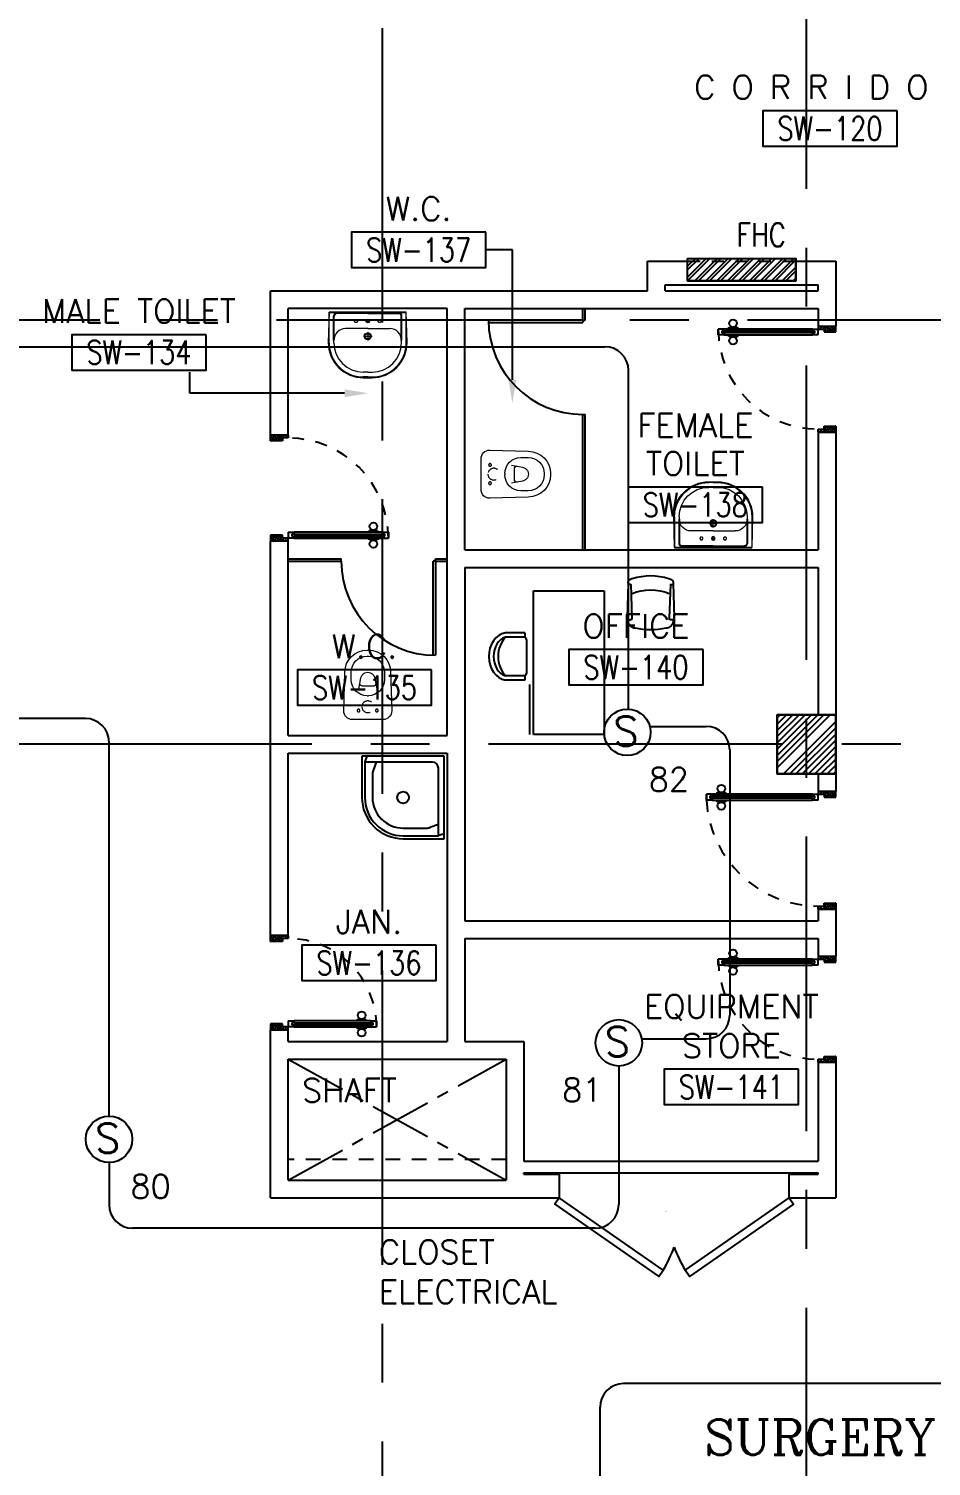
# Model space of a CAD drawing. Extents: x 0 to 93.9, y -1.5 to 78.
# Drawn here: x 58.78 to 66.44, y 43.69 to 55.89 of the extents above; entities that cross this region are included whole.
import ezdxf
from ezdxf.enums import TextEntityAlignment as Align

# ---------------------------------------------------------------- set-up
doc = ezdxf.new("R2010")
doc.units = 0
doc.header["$MEASUREMENT"] = 0
for name, pattern in [('CENTER2', [1.125, 0.75, -0.125, 0.125, -0.125]), ('CENTERX2', [4, 2.5, -0.5, 0.5, -0.5]), ('DASHED', [0.75, 0.5, -0.25]), ('HIDDEN', [0.375, 0.25, -0.125]), ('HIDDEN2', [0.1875, 0.125, -0.0625])]:
    doc.linetypes.add(name, pattern=pattern)
doc.layers.get('0').update_dxf_attribs({"color": 11, "linetype": 'CONTINUOUS'})
for name, color, linetype in [('A-TILES', 11, 'CONTINUOUS'), ('AXES', 11, 'CENTERX2'), ('COL', 11, 'CONTINUOUS'), ('DOOR', 11, 'CONTINUOUS'), ('E-FIRE', 4, 'CONTINUOUS'), ('E-HLINE', 2, 'HIDDEN'), ('E-WI', 6, 'CONTINUOUS'), ('E-WIRE', 4, 'CONTINUOUS'), ('FHC', 11, 'CONTINUOUS'), ('FIX', 11, 'CONTINUOUS'), ('FMCHAIR', 11, 'CONTINUOUS'), ('FMDESK', 11, 'CONTINUOUS'), ('HAT', 11, 'CONTINUOUS'), ('HIDDEN', 11, 'HIDDEN2'), ('PART', 11, 'CONTINUOUS'), ('RM-BOX', 11, 'CONTINUOUS'), ('RM-NAME', 11, 'CONTINUOUS'), ('RM-NO', 11, 'CONTINUOUS'), ('WALL', 11, 'CONTINUOUS')]:
    doc.layers.add(name, color=color, linetype=linetype)
doc.styles.add('ROMANC', font='romanc', dxfattribs={"height": 0.1})
doc.styles.add('ROMANS', font='ROMANS.shx', dxfattribs={"width": 0.6})

# ---------------------------------------------------------------- blocks, each defined once
blk = doc.blocks.new('RM1')
at = {"layer": 'RM-BOX'}
blk.add_lwpolyline([(570, -200), (-570, -200), (-570, -500), (570, -500)], close=True, dxfattribs=at)
at = {"layer": 'RM-NAME', "style": 'ROMANS'}
for tag, p in [('ROOMNAME1', (0, 324)), ('ROOMNAME2', (0, 0))]:
    blk.add_attdef(tag, text='', height=200, dxfattribs=at).set_placement(p, align=Align.MIDDLE)
at = {"layer": 'RM-NO', "style": 'ROMANS', "width": 0.8}
blk.add_attdef('ROOMNO', text='', height=200, dxfattribs=at).set_placement((0, -350), align=Align.MIDDLE)
blk = doc.blocks.new('DESK-O')
for p, q in [((0, 0), (1, 0)), ((0, -1), (0, 0)), ((1, 0), (1, -1)), ((1, -1), (0, -1)), ((1, -1.05), (0.65, -1.05))]:
    blk.add_line(p, q)
blk = doc.blocks.new('CHR3')
for p, q in [((-0.039, 0.5), (-0.558, 0.5)), ((-0.05, 0.412), (-0.558, 0.412)), ((-0.039, 0.5), (-0.039, 0.412)), ((0, 0.362), (0, -0.362)), ((-0.05, -0.412), (-0.558, -0.412)), ((-0.039, -0.5), (-0.553, -0.5)), ((-0.039, -0.411), (-0.039, -0.5))]:
    blk.add_line(p, q)
for centre, radius, start, end in [((-0.497, 0), 0.503, 97.0495, 263.5769), ((-0.446, 0), 0.427, 105.249, 254.751), ((-0.212, 0), 0.538, 130.0756, 229.9244), ((-0.05, 0.362), 0.05, 0, 90), ((-0.05, -0.362), 0.05, 270, 0)]:
    blk.add_arc(centre, radius, start, end)
blk = doc.blocks.new('CHR2')
for p, q in [((-0.947, 0.386), (-0.937, 0.42)), ((-0.861, 0.48), (-0.229, 0.5)), ((-0.836, 0.425), (-0.836, 0.475)), ((-0.834, 0.423), (-0.215, 0.396)), ((-0.183, 0.469), (-0.183, 0.436)), ((-0.947, -0.386), (-0.937, -0.42)), ((-0.861, -0.48), (-0.223, -0.499)), ((-0.836, -0.425), (-0.836, -0.481)), ((-0.834, -0.423), (-0.215, -0.396)), ((-0.183, -0.469), (-0.183, -0.436))]:
    blk.add_line(p, q)
for centre, radius, start, end in [((0.442, 0), 1.442, 164.4748, 195.5252), ((-0.857, 0.397), 0.0833, 92.5404, 163.5801), ((-0.834, 0.425), 0.00208, 180, 267.4596), ((0.516, 0), 1.253, 161.5812, 198.4188), ((-0.219, 0.466), 0.0359, 3.8781, 106.7041), ((-0.214, 0.428), 0.0319, 268.1708, 14.5154), ((-0.184, 0.325), 0.154, 359.6456, 90.3755), ((-1.747, 0), 1.747, 349.2995, 10.7005), ((-0.857, -0.397), 0.0833, 196.4199, 267.4596), ((-0.834, -0.425), 0.00208, 92.5404, 180), ((-0.215, -0.468), 0.0316, 255.3205, 359.2331), ((-0.214, -0.428), 0.0319, 345.4846, 91.8292), ((-0.184, -0.325), 0.154, 269.6202, 0.3544)]:
    blk.add_arc(centre, radius, start, end)
blk = doc.blocks.new('*X54')
at = {"color": 0}
for p, q in [((235129, 162738), (235580, 163190)), ((235129, 162792), (235527, 163190)), ((235129, 162845), (235474, 163190)), ((235129, 162898), (235421, 163190)), ((235129, 162951), (235368, 163190)), ((235129, 163004), (235315, 163190)), ((235129, 163057), (235262, 163190)), ((235129, 163110), (235209, 163190)), ((235129, 163163), (235156, 163190)), ((235186, 162690), (235629, 163132)), ((235239, 162690), (235629, 163079)), ((235292, 162690), (235629, 163026)), ((235345, 162690), (235629, 162973)), ((235398, 162690), (235629, 162920)), ((235451, 162690), (235629, 162867)), ((235504, 162690), (235629, 162814)), ((235557, 162690), (235629, 162761)), ((235610, 162690), (235629, 162708))]:
    blk.add_line(p, q, dxfattribs=at)
blk = doc.blocks.new('COL50')
at = {"layer": 'COL'}
blk.add_lwpolyline([(-250, 250), (-250, -250), (250, -250), (250, 250)], close=True, dxfattribs=at)
blk = doc.blocks.new('DOOR80')
at = {"layer": 'DOOR', "color": 0, "linetype": 'ByBlock'}
for p, q in [((-30, 900), (-80, 900)), ((-80, 900), (-30, 900)), ((-80, 850), (-80, 900)), ((-47, 870), (-63, 870)), ((-63, 850), (-63, 870)), ((-47, 850), (-47, 870)), ((-30, 850), (-30, 900)), ((-87, 805), (-96, 805)), ((-96, 805), (-96, 740)), ((-87, 740), (-96, 740)), ((-80, 818), (-87, 818)), ((-87, 728), (-87, 818)), ((-87, 805), (-87, 740)), ((-63, 850), (-80, 850)), ((-30, 850), (-47, 850)), ((-30, 818), (-22, 818)), ((-22, 728), (-22, 818)), ((-22, 805), (-13, 805)), ((-22, 805), (-22, 740)), ((-22, 740), (-13, 740)), ((-13, 805), (-13, 740)), ((-80, 728), (-87, 728)), ((-30, 728), (-22, 728)), ((-805, 0), (-805, 150)), ((-805, 150), (-780, 150)), ((-805, 150), (-805, 0)), ((-780, 150), (-780, 100)), ((-80, 200), (-63, 200)), ((-80, 150), (-80, 200)), ((-80, 150), (-30, 150)), ((-63, 200), (-63, 180)), ((-63, 180), (-47, 180)), ((-47, 200), (-30, 200)), ((-47, 180), (-47, 200)), ((-30, 200), (-30, 150)), ((-5, 150), (-30, 150)), ((-30, 150), (-30, 100)), ((-5, 150), (-5, 0)), ((-755, 0), (-805, 0)), ((-780, 100), (-755, 100)), ((-755, 100), (-755, 0)), ((-55, 100), (-55, 0)), ((-30, 100), (-55, 100)), ((-55, 0), (-5, 0))]:
    blk.add_line(p, q, dxfattribs=at)
at = {"layer": 'DOOR', "linetype": 'ByBlock'}
for p, q in [((-80, 850), (-80, 200)), ((-63, 200), (-63, 850)), ((-47, 200), (-47, 850)), ((-30, 200), (-30, 850)), ((-5, 0), (-5, 150))]:
    blk.add_line(p, q, dxfattribs=at)
at = {"layer": 'DOOR', "color": 9, "linetype": 'ByBlock'}
for p, q in [((-755, 0), (-805, 114)), ((-755, 0), (-805, 40)), ((-755, 0), (-768, 100)), ((-55, 0), (-5, 114)), ((-55, 0), (-41, 100)), ((-55, 0), (-5, 40))]:
    blk.add_line(p, q, dxfattribs=at)
at = {"layer": 'DOOR', "color": 0, "linetype": 'ByBlock'}
for centre in [(-128, 773), (19, 773)]:
    blk.add_circle(centre, 32.4, dxfattribs=at)
at = {"layer": 'DOOR', "linetype": 'HIDDEN', "ltscale": 0.5}
blk.add_arc((-30, 150), 750, 90, 180, dxfattribs=at)
at = {"layer": 'DOOR', "color": 9, "linetype": 'ByBlock'}
for centre, radius, start, end in [((-755, 0), 154, 103.7142, 108.8947), ((-755, 0), 134, 100.72, 111.8402), ((-55, 0), 134, 68.1598, 79.28), ((-55, 0), 154, 71.1053, 76.2858), ((-755, 0), 94.4, 90, 121.9818), ((-755, 0), 74.4, 90, 132.2236), ((-755, 0), 54.4, 90, 156.7926), ((-755, 0), 34.4, 90, 180), ((-755, 0), 14.4, 90, 180), ((-55, 0), 94.4, 58.0182, 90), ((-55, 0), 74.4, 47.7764, 90), ((-55, 0), 54.4, 23.2074, 90), ((-55, 0), 34.4, 0, 90), ((-55, 0), 14.4, 0, 90), ((-55, 0), 114, 64.0838, 77.3774)]:
    blk.add_arc(centre, radius, start, end, dxfattribs=at)
blk = doc.blocks.new('DOOR90')
at = {"layer": 'DOOR', "color": 0, "linetype": 'ByBlock'}
for p, q in [((-150, 0), (-150, -25)), ((-150, 0), (0, 0)), ((0, -50), (0, 0)), ((-1000, -25), (-1000, -75)), ((-1000, -75), (-1000, -25)), ((-950, -25), (-1000, -25)), ((-950, -75), (-1000, -75)), ((-970, -42), (-970, -58)), ((-950, -42), (-970, -42)), ((-950, -58), (-970, -58)), ((-950, -25), (-950, -42)), ((-950, -58), (-950, -75)), ((-918, -25), (-918, -18)), ((-828, -18), (-918, -18)), ((-918, -75), (-918, -82)), ((-828, -82), (-918, -82)), ((-905, -18), (-905, -9)), ((-905, -9), (-840, -9)), ((-905, -18), (-840, -18)), ((-905, -82), (-905, -91)), ((-905, -82), (-840, -82)), ((-905, -91), (-840, -91)), ((-840, -18), (-840, -9)), ((-840, -82), (-840, -91)), ((-828, -25), (-828, -18)), ((-828, -75), (-828, -82)), ((-200, -42), (-200, -25)), ((-200, -25), (-150, -25)), ((-180, -42), (-200, -42)), ((-200, -75), (-200, -58)), ((-200, -58), (-180, -58)), ((-150, -75), (-200, -75)), ((-180, -58), (-180, -42)), ((-150, -75), (-150, -25)), ((-150, -25), (-100, -25)), ((-100, -25), (-100, -50)), ((-100, -50), (0, -50)), ((-100, -850), (0, -850)), ((-100, -875), (-100, -850)), ((0, -850), (0, -900)), ((-150, -900), (-150, -875)), ((-150, -875), (-100, -875)), ((0, -900), (-150, -900)), ((-150, -900), (0, -900))]:
    blk.add_line(p, q, dxfattribs=at)
at = {"layer": 'DOOR', "color": 9, "linetype": 'ByBlock'}
for p, q in [((0, -50), (-114, 0)), ((0, -50), (-40, 0)), ((0, -50), (-100, -37)), ((0, -850), (-114, -900)), ((0, -850), (-100, -863)), ((0, -850), (-40, -900))]:
    blk.add_line(p, q, dxfattribs=at)
at = {"layer": 'DOOR', "linetype": 'ByBlock'}
for p, q in [((-200, -25), (-950, -25)), ((-200, -42), (-950, -42)), ((-200, -58), (-950, -58)), ((-950, -75), (-200, -75))]:
    blk.add_line(p, q, dxfattribs=at)
at = {"layer": 'DOOR', "color": 0, "linetype": 'ByBlock'}
for centre in [(-873, 24), (-873, -124)]:
    blk.add_circle(centre, 32.4, dxfattribs=at)
at = {"layer": 'DOOR', "color": 9, "linetype": 'ByBlock'}
for centre, radius, start, end in [((0, -50), 154, 161.1053, 166.2858), ((0, -50), 134, 158.1598, 169.28), ((0, -50), 94.4, 148.0182, 180), ((0, -50), 74.4, 137.7764, 180), ((0, -50), 114, 154.0838, 167.3774), ((0, -50), 54.4, 113.2074, 180), ((0, -50), 34.4, 90, 180), ((0, -50), 14.4, 90, 180), ((0, -850), 94.4, 180, 211.9818), ((0, -850), 74.4, 180, 222.2236), ((0, -850), 54.4, 180, 246.7926), ((0, -850), 34.4, 180, 270), ((0, -850), 14.4, 180, 270), ((0, -850), 154, 193.7142, 198.8947), ((0, -850), 134, 190.72, 201.8402)]:
    blk.add_arc(centre, radius, start, end, dxfattribs=at)
at = {"layer": 'DOOR', "linetype": 'HIDDEN', "ltscale": 0.5}
blk.add_arc((-150, -25), 850, 180, 270, dxfattribs=at)
blk = doc.blocks.new('DOOR-10')
at = {"layer": 'DOOR', "color": 0, "linetype": 'ByBlock'}
for p, q in [((-26, 1100), (-76, 1100)), ((-76, 1100), (-26, 1100)), ((-76, 1050), (-76, 1100)), ((-26, 1050), (-26, 1100)), ((-83, 1005), (-92, 1005)), ((-92, 1005), (-92, 940)), ((-76, 1018), (-83, 1018)), ((-83, 928), (-83, 1018)), ((-83, 1005), (-83, 940)), ((-59, 1050), (-76, 1050)), ((-43, 1070), (-59, 1070)), ((-59, 1050), (-59, 1070)), ((-43, 1050), (-43, 1070)), ((-26, 1050), (-43, 1050)), ((-26, 1018), (-18, 1018)), ((-18, 928), (-18, 1018)), ((-18, 1005), (-9, 1005)), ((-18, 1005), (-18, 940)), ((-9, 1005), (-9, 940)), ((-83, 940), (-92, 940)), ((-76, 928), (-83, 928)), ((-26, 928), (-18, 928)), ((-18, 940), (-9, 940)), ((-1001, 0), (-1001, 150)), ((-1001, 150), (-976, 150)), ((-1001, 150), (-1001, 0)), ((-976, 150), (-976, 100)), ((-76, 200), (-59, 200)), ((-76, 150), (-76, 200)), ((-76, 150), (-26, 150)), ((-59, 200), (-59, 180)), ((-59, 180), (-43, 180)), ((-43, 200), (-26, 200)), ((-43, 180), (-43, 200)), ((-26, 200), (-26, 150)), ((-1, 150), (-26, 150)), ((-26, 150), (-26, 100)), ((-951, 0), (-1001, 0)), ((-976, 100), (-951, 100)), ((-951, 100), (-951, 0)), ((-51, 100), (-51, 0)), ((-26, 100), (-51, 100)), ((-51, 0), (-1, 0))]:
    blk.add_line(p, q, dxfattribs=at)
at = {"layer": 'DOOR', "linetype": 'ByBlock'}
for p, q in [((-76, 1050), (-76, 200)), ((-59, 200), (-59, 1050)), ((-43, 200), (-43, 1050)), ((-26, 200), (-26, 1050))]:
    blk.add_line(p, q, dxfattribs=at)
at = {"layer": 'DOOR', "color": 9, "linetype": 'ByBlock'}
for p, q in [((-1, 0), (-1, 150)), ((-951, 0), (-1001, 114)), ((-951, 0), (-1001, 40)), ((-951, 0), (-964, 100)), ((-51, 0), (-1, 114)), ((-51, 0), (-37, 100)), ((-51, 0), (-1, 40))]:
    blk.add_line(p, q, dxfattribs=at)
at = {"layer": 'DOOR', "color": 0, "linetype": 'ByBlock'}
for centre in [(-124, 973), (23, 973)]:
    blk.add_circle(centre, 32.4, dxfattribs=at)
at = {"layer": 'DOOR', "linetype": 'HIDDEN', "ltscale": 0.5}
blk.add_arc((-23, 149), 952, 93.1482, 179.9482, dxfattribs=at)
at = {"layer": 'DOOR', "color": 9, "linetype": 'ByBlock'}
for centre, radius, start, end in [((-951, 0), 154, 103.7142, 108.8947), ((-951, 0), 134, 100.72, 111.8402), ((-51, 0), 134, 68.1598, 79.28), ((-51, 0), 154, 71.1053, 76.2858), ((-951, 0), 94.4, 90, 121.9818), ((-951, 0), 74.4, 90, 132.2236), ((-951, 0), 54.4, 90, 156.7926), ((-951, 0), 34.4, 90, 180), ((-951, 0), 14.4, 90, 180), ((-51, 0), 94.4, 58.0182, 90), ((-51, 0), 74.4, 47.7764, 90), ((-51, 0), 54.4, 23.2074, 90), ((-51, 0), 34.4, 0, 90), ((-51, 0), 14.4, 0, 90), ((-51, 0), 114, 64.0838, 77.3774)]:
    blk.add_arc(centre, radius, start, end, dxfattribs=at)
blk = doc.blocks.new('LAV-003')
at = {"layer": 'FIX', "linetype": 'Continuous', "lineweight": 20}
for p, q in [((-328, -285), (-328, -25)), ((327, -285), (327, -25)), ((0, -165), (-188, -165)), ((0, -165), (187, -165)), ((-288, -285), (-288, -265)), ((287, -285), (287, -265)), ((0, -535), (-38, -535)), ((0, -575), (-38, -575)), ((0, -535), (37, -535)), ((0, -575), (37, -575))]:
    blk.add_line(p, q, dxfattribs=at)
at = {"layer": 'FIX', "linetype": 'ByBlock'}
blk.add_line((-328, -25), (327, -25), dxfattribs=at)
at = {"layer": 'FIX', "linetype": 'ByBlock', "ltscale": 0.3}
for p, q in [((-288, -265), (-288, -60)), ((0, -35), (-262, -35)), ((0, -35), (262, -35)), ((287, -265), (287, -60))]:
    blk.add_line(p, q, dxfattribs=at)
at = {"layer": 'FIX', "lineweight": 20}
for p, q in [((-16, -101), (15, -101)), ((0, -85), (0, -116))]:
    blk.add_line(p, q, dxfattribs=at)
at = {"layer": 'FIX', "linetype": 'DASHED', "lineweight": 20, "ltscale": 0.04}
for p, q in [((-36, -230), (37, -230)), ((0, -194), (0, -266))]:
    blk.add_line(p, q, dxfattribs=at)
at = {"layer": 'FIX', "linetype": 'Continuous', "lineweight": 20}
blk.add_lwpolyline([(295, -25), (0, -25), (-328, -25), (-335, -285, 0.414214), (-38, -582), (0, -582), (37, -582, 0.414214), (334, -285), (327, -25), (0, -25)], format="xyb", dxfattribs=at)
at = {"layer": 'FIX', "linetype": 'HIDDEN', "lineweight": 20, "ltscale": 0.05}
for centre in [(-100, -101), (100, -101)]:
    blk.add_circle(centre, 12.4, dxfattribs=at)
at = {"layer": 'FIX', "lineweight": 20}
for centre, radius in [((0, -101), 15.5), ((0, -230), 29.5), ((0, -230), 22.5)]:
    blk.add_circle(centre, radius, dxfattribs=at)
at = {"layer": 'FIX', "linetype": 'ByBlock', "ltscale": 0.3}
for centre, start, end in [((-262, -60), 90, 180), ((262, -60), 0, 90)]:
    blk.add_arc(centre, 25, start, end, dxfattribs=at)
at = {"layer": 'FIX', "linetype": 'Continuous', "lineweight": 20}
for centre, radius, start, end in [((-188, -265), 100, 90, 180), ((187, -265), 100, 0, 90), ((-38, -285), 290, 180, 270), ((-38, -285), 250, 180, 270), ((37, -285), 250, 270, 0), ((37, -285), 290, 270, 0)]:
    blk.add_arc(centre, radius, start, end, dxfattribs=at)
blk = doc.blocks.new('WC1')
at = {"layer": 'FIX', "lineweight": 20}
for p, q in [((-210, 204), (-538, 194)), ((-475, 141), (-538, 141)), ((-727, 5), (-727, -5)), ((-674, 5), (-674, -5)), ((-534, 24), (-540, 0)), ((-540, 0), (-534, -24)), ((-395, 76), (-490, 60)), ((-339, 5), (-339, -5)), ((-490, -60), (-395, -76)), ((-538, -141), (-475, -141)), ((-538, -194), (-210, -204))]:
    blk.add_line(p, q, dxfattribs=at)
at = {"layer": 'FIX', "linetype": 'Continuous', "lineweight": 20}
blk.add_line((-420, -47), (-420, 45), dxfattribs=at)
at = {"layer": 'FIX', "lineweight": 20}
blk.add_lwpolyline([(-213, -204), (-210, -204, 0.414214), (-137, -131), (-137, 0), (-137, 131, 0.414214), (-210, 204)], format="xyb", dxfattribs=at)
at = {"layer": 'FIX', "linetype": 'HIDDEN2', "lineweight": 20, "ltscale": 0.3}
blk.add_circle((-245, 0), 49.8, dxfattribs=at)
at = {"layer": 'FIX', "linetype": 'HIDDEN', "lineweight": 20, "ltscale": 0.05}
for centre in [(-213, 78), (-213, -77)]:
    blk.add_circle(centre, 11.6, dxfattribs=at)
at = {"layer": 'FIX', "lineweight": 20}
for centre, radius, start, end in [((-538, 5), 189, 90, 180), ((-538, 5), 136, 90, 180), ((-475, 5), 136, 360, 90), ((-473, -7), 68.2, 128.9242, 152.8468), ((-464, -18), 82, 108.496, 128.9242), ((-538, -5), 189, 180, 270), ((-538, -5), 136, 180, 270), ((-473, 7), 68.2, 207.1532, 231.0758), ((-464, 18), 82, 231.0758, 251.504), ((-475, -5), 136, 270, 0)]:
    blk.add_arc(centre, radius, start, end, dxfattribs=at)
at = {"layer": 'FIX', "linetype": 'Continuous', "lineweight": 20}
for centre, start, end in [((-443, 46), 357.6662, 91.6121), ((-442, -46), 268.3879, 2.3338)]:
    blk.add_arc(centre, 22.3, start, end, dxfattribs=at)
blk = doc.blocks.new('JAN-001')
for p, q in [((730, -30), (30, -30)), ((30, -30), (30, -730)), ((705, -80), (130, -80)), ((610, -80), (635, -152)), ((688, -30), (704, -76)), ((705, -380), (705, -84)), ((730, -380), (730, -30)), ((80, -130), (80, -705)), ((640, -380), (640, -184)), ((80, -610), (152, -635)), ((30, -688), (76, -704)), ((30, -730), (380, -730)), ((84, -705), (380, -705)), ((184, -640), (380, -640))]:
    blk.add_line(p, q)
blk.add_circle((380, -380), 50)
for centre, radius, start, end in [((130, -130), 50, 90, 180), ((680, -84), 25, 0, 19.0039), ((540, -184), 100, 0, 19.0039), ((380, -380), 350, 270, 0), ((380, -380), 325, 270, 0), ((380, -380), 260, 270, 0), ((84, -680), 25, 250.9961, 270), ((184, -540), 100, 250.9961, 270)]:
    blk.add_arc(centre, radius, start, end)
blk = doc.blocks.new('S')
at = {"layer": 'E-FIRE'}
blk.add_circle((0, 0), 197, dxfattribs=at)
at = {"layer": 'E-FIRE', "color": 3, "style": 'ROMANS'}
blk.add_text('S', height=250, dxfattribs=at).set_placement((-119, -115))

msp = doc.modelspace()

# ---------------------------------------------------------------- hatches: boundary and pattern name
at = {"layer": 'FHC', "linetype": 'ByBlock', "ltscale": 0.3}
h = msp.add_hatch(dxfattribs=at)
h.set_pattern_fill('ANSI32', color=11, scale=0.175, style=0)
h.set_pattern_definition([(45, (-167.82383, 22.703995), (-0.046403883, 0.046403883), []), (45, (-167.792894, 22.703995), (-0.046403883, 0.046403883), [])])
h.paths.add_polyline_path([(65.2924, 53.755), (65.2924, 53.945), (64.3724, 53.945), (64.3724, 53.755)])
h.paths.add_polyline_path([(64.1597, 53.3339), (64.1597, 53.7547), (64.4222, 53.7547), (64.4222, 53.3339)], flags=9)

# ---------------------------------------------------------------- linework, layer by layer
at = {"layer": 'AXES'}
for p, q in [((65.3824, -1.4643), (65.3824, 77.3484)), ((61.7824, 5.4), (61.7824, 64.22)), ((83.3824, 53.42), (41.0924, 53.42)), ((93.1824, 49.82), (41.0924, 49.82))]:
    msp.add_line(p, q, dxfattribs=at)
at = {"layer": 'E-WI', "color": 4}
msp.add_lwpolyline([(64.1878, 45.8558, 0, 0.1162, 0), (64.009, 45.7073, 0, 0, 0), (63.9535, 45.6623, 0, 0, 0), (63.4597, 45.2179, 0, 0, 0)], format="xyseb", dxfattribs=at)
at = {"layer": 'E-WIRE', "color": 4}
for p, q in [((53.8194, 53.1943), (63.6712, 53.1943)), ((63.8712, 50.1181), (63.8712, 52.9943)), ((59.2608, 50.0385), (53.8728, 50.0385)), ((64.0516, 49.9718), (64.5311, 49.9718)), ((64.7311, 49.7718), (64.7311, 47.5192)), ((63.9829, 47.3192), (64.5311, 47.3192)), ((67.2734, 44.3916), (63.8296, 44.3916)), ((63.6296, 40.0443), (63.6296, 44.1916))]:
    msp.add_line(p, q, dxfattribs=at)
at = {"layer": 'E-WIRE', "linetype": 'ByBlock', "ltscale": 0.3}
for p, q in [((59.4608, 46.6628), (59.4608, 49.8385)), ((63.7888, 47.0881), (63.7888, 45.9109)), ((59.4608, 46.2686), (59.4608, 45.9109)), ((63.5888, 45.7109), (59.6608, 45.7109))]:
    msp.add_line(p, q, dxfattribs=at)
at = {"layer": 'E-WIRE', "color": 4}
for centre, start, end in [((63.6712, 52.9943), 0, 90), ((64.5311, 49.7718), 0, 90), ((64.5311, 47.5192), 270, 0), ((63.8296, 44.1916), 90, 180)]:
    msp.add_arc(centre, 0.2, start, end, dxfattribs=at)
at = {"layer": 'E-WIRE', "linetype": 'ByBlock'}
msp.add_arc((59.2608, 49.8385), 0.2, 0, 90, dxfattribs=at)
at = {"layer": 'E-WIRE', "linetype": 'ByBlock', "ltscale": 0.3}
for centre, start, end in [((59.6608, 45.9109), 180, 270), ((63.5888, 45.9109), 270, 0)]:
    msp.add_arc(centre, 0.2, start, end, dxfattribs=at)
at = {"layer": 'FHC', "linetype": 'ByBlock', "ltscale": 0.3}
msp.add_lwpolyline([(64.3724, 53.945), (65.2924, 53.945), (65.2924, 53.755), (64.3724, 53.755)], close=True, dxfattribs=at)
at = {"layer": 'FIX', "color": 32, "linetype": 'ByBlock', "ltscale": 0.3}
msp.add_line((61.6574, 53.4785), (61.9199, 53.4785), dxfattribs=at)
at = {"layer": 'HIDDEN', "color": 97}
msp.add_line((62.8324, 46.295), (60.9824, 46.295), dxfattribs=at)
at = {"layer": 'PART', "linetype": 'ByBlock'}
for p, q in [((63.4824, 53.42), (63.4824, 53.52)), ((63.5024, 53.42), (63.5024, 53.52)), ((63.4824, 53.42), (62.6824, 53.42)), ((62.6824, 53.4), (63.4824, 53.4)), ((63.4824, 53.42), (63.5024, 53.42)), ((63.4824, 53.42), (63.4824, 53.4)), ((63.4824, 51.47), (63.4824, 52.62)), ((63.4824, 52.62), (63.5024, 52.62)), ((63.4824, 52.62), (63.5024, 52.62)), ((63.5024, 51.47), (63.5024, 52.62)), ((60.9824, 51.395), (61.4324, 51.395)), ((61.4324, 51.375), (61.4324, 51.395)), ((61.4324, 51.375), (61.4324, 51.395)), ((61.4324, 51.375), (61.4324, 51.395)), ((62.2324, 51.375), (62.2324, 51.395)), ((62.2324, 51.395), (62.3324, 51.395)), ((62.2324, 51.375), (62.2324, 51.395)), ((60.9824, 51.375), (61.4324, 51.375)), ((62.2124, 50.575), (62.2124, 51.375)), ((62.2324, 51.375), (62.2124, 51.375)), ((62.2324, 51.375), (62.3324, 51.375)), ((62.2324, 51.375), (62.2324, 50.575))]:
    msp.add_line(p, q, dxfattribs=at)
for centre in [(63.4824, 53.42), (62.2324, 51.375)]:
    msp.add_arc(centre, 0.8, 180, 270, dxfattribs=at)
at = {"layer": 'RM-NAME', "color": 5, "linetype": 'ByBlock'}
for p, q in [((62.8853, 54.0168), (62.6597, 54.0168)), ((62.8853, 52.9139), (62.8853, 54.0168)), ((60.1453, 52.8), (60.1453, 52.9798)), ((61.4603, 52.8), (60.1453, 52.8))]:
    msp.add_line(p, q, dxfattribs=at)
for points in [[(62.9187, 52.9139), (62.852, 52.9139), (62.8853, 52.7139)], [(61.4603, 52.8334), (61.4603, 52.7667), (61.6603, 52.8)]]:
    msp.add_solid(points, dxfattribs=at)
at = {"layer": 'WALL'}
for p, q in [((64.0324, 53.92), (64.3724, 53.92)), ((64.0324, 53.67), (64.0324, 53.92)), ((64.3724, 53.755), (64.3724, 53.92)), ((65.2924, 53.92), (65.6324, 53.92)), ((65.2924, 53.755), (65.2924, 53.92)), ((65.6324, 53.92), (65.6324, 53.37)), ((64.1824, 53.67), (64.1824, 53.72)), ((64.1824, 53.72), (65.4824, 53.72)), ((64.3725, 53.755), (65.2924, 53.755)), ((65.4824, 53.67), (65.4824, 53.72)), ((60.8324, 53.67), (64.0324, 53.67)), ((60.8324, 52.445), (60.8324, 53.67)), ((64.1824, 53.67), (65.4824, 53.67)), ((60.9824, 52.445), (60.9824, 53.52)), ((62.3324, 53.52), (60.9824, 53.52)), ((62.3324, 49.895), (62.3324, 53.52)), ((62.4824, 51.47), (62.4824, 53.52)), ((62.4824, 53.52), (65.4824, 53.52)), ((65.4824, 53.52), (65.4824, 53.37)), ((65.4824, 53.37), (65.6324, 53.37)), ((60.9824, 52.445), (60.8324, 52.445)), ((65.4824, 52.47), (65.6324, 52.47)), ((65.4824, 52.47), (65.4824, 51.47)), ((65.6324, 52.47), (65.6324, 50.07)), ((60.8324, 48.195), (60.8324, 51.545)), ((60.9824, 51.545), (60.8324, 51.545)), ((60.9824, 49.895), (60.9824, 51.545)), ((62.4824, 51.47), (65.4824, 51.47)), ((62.4824, 51.32), (62.4824, 48.32)), ((62.4824, 51.32), (65.4824, 51.32)), ((65.4824, 51.32), (65.4824, 50.07)), ((60.9824, 49.895), (62.3324, 49.895)), ((60.9824, 48.195), (60.9824, 49.745)), ((60.9824, 49.745), (62.3324, 49.745)), ((62.3324, 49.745), (62.3324, 47.295)), ((65.4824, 49.57), (65.4824, 49.42)), ((65.6324, 49.57), (65.6324, 49.42)), ((65.4824, 49.42), (65.6324, 49.42)), ((65.4824, 48.42), (65.4824, 48.32)), ((65.4824, 48.42), (65.6324, 48.42)), ((65.6324, 48.42), (65.6324, 48.02)), ((62.4824, 48.32), (65.4824, 48.32)), ((60.9824, 48.195), (60.8324, 48.195)), ((62.4824, 48.17), (62.4824, 47.295)), ((62.4824, 48.17), (65.4824, 48.17)), ((65.4824, 48.17), (65.4824, 48.02)), ((65.4824, 48.02), (65.6324, 48.02)), ((60.9824, 47.395), (60.8324, 47.395)), ((60.8324, 45.97), (60.8324, 47.395)), ((60.9824, 47.295), (60.9824, 47.395)), ((60.9824, 47.295), (62.3324, 47.295)), ((62.4824, 47.295), (62.9824, 47.295)), ((62.9824, 47.295), (62.9824, 46.28)), ((60.9824, 46.12), (60.9824, 47.145)), ((60.9824, 47.145), (62.8324, 47.145)), ((62.8324, 47.145), (62.8324, 46.12)), ((62.8324, 47.12), (62.8324, 46.12)), ((65.4824, 47.12), (65.6324, 47.12)), ((65.4824, 47.12), (65.4824, 46.28)), ((65.6324, 47.12), (65.6324, 45.97)), ((62.9824, 46.28), (65.4824, 46.28)), ((62.9824, 46.18), (65.4824, 46.18)), ((62.9824, 46.17), (62.9824, 46.18)), ((62.9824, 46.17), (63.2852, 46.17)), ((63.2852, 45.97), (63.2852, 46.17)), ((65.2352, 45.97), (65.2352, 46.17)), ((65.2352, 46.17), (65.4824, 46.17)), ((65.4824, 46.17), (65.4824, 46.18)), ((60.9824, 46.12), (62.8324, 46.12)), ((60.8324, 45.97), (63.2852, 45.97)), ((65.2352, 45.97), (65.6324, 45.97))]:
    msp.add_line(p, q, dxfattribs=at)
at = {"layer": 'WALL', "color": 250, "linetype": 'HIDDEN', "ltscale": 0.25}
msp.add_line((64.3792, 53.92), (65.2992, 53.92), dxfattribs=at)
at = {"layer": 'WALL', "color": 7, "linetype": 'CENTER2', "ltscale": 0.7}
for p, q in [((60.9824, 46.12), (62.8324, 47.145)), ((60.9824, 47.145), (62.8324, 46.12))]:
    msp.add_line(p, q, dxfattribs=at)
at = {"layer": 'WALL', "linetype": 'ByBlock', "ltscale": 0.3}
msp.add_lwpolyline([(65.6324, 50.07), (65.1324, 50.07), (65.1324, 49.57), (65.6324, 49.57)], close=True, dxfattribs=at)
at = {"layer": 'WALL'}
for points in [[(63.2831, 45.97), (63.2455, 45.9161), (64.1279, 45.3012), (64.1655, 45.3551)], [(65.2352, 45.97), (65.2728, 45.9161), (64.3904, 45.3012), (64.3529, 45.3551)]]:
    msp.add_lwpolyline(points, close=True, dxfattribs=at)
for centre, start, end in [((63.2455, 45.9161), 328.62591, 340.17668), ((65.2728, 45.9161), 199.82332, 211.37409)]:
    msp.add_arc(centre, 1.0775, start, end, dxfattribs=at)

# ---------------------------------------------------------------- block references
at = {"layer": 'A-TILES', "linetype": 'ByBlock', "ltscale": 0.3, "xscale": 0.001, "yscale": 0.001, "zscale": 0.001}
msp.add_blockref('LAV-003', (61.6574, 53.5135), dxfattribs=at)
at = {"layer": 'A-TILES', "linetype": 'ByBlock', "ltscale": 0.3, "xscale": -0.001, "yscale": 0.001, "zscale": 0.001, "rotation": 180}
msp.add_blockref('LAV-003', (64.5904, 51.466), dxfattribs=at)
at = {"layer": 'COL', "xscale": -0.001, "yscale": 0.001, "zscale": 0.001}
msp.add_blockref('COL50', (65.3824, 49.82), dxfattribs=at)
at = {"layer": 'DOOR', "color": 0, "linetype": 'ByBlock', "xscale": 0.001, "yscale": 0.001, "zscale": 0.001}
for p in [(65.6324, 53.37), (65.6324, 48.02)]:
    msp.add_blockref('DOOR90', p, dxfattribs=at)
for name, p, rotation in [('DOOR90', (60.8324, 51.545), 180), ('DOOR80', (60.8324, 47.3904), 270)]:
    msp.add_blockref(name, p, dxfattribs=dict(at, rotation=rotation))
at = {"layer": 'DOOR', "color": 0, "linetype": 'ByBlock', "ltscale": 0.3, "xscale": 0.001, "yscale": 0.001, "zscale": 0.001, "rotation": 90}
msp.add_blockref('DOOR-10', (65.6324, 49.4207), dxfattribs=at)
at = {"layer": 'E-FIRE', "color": 4, "xscale": 0.0009999999892897904, "yscale": 0.0009999999892897904, "zscale": 0.001}
for p in [(63.8611, 49.9213), (63.7888, 47.2851), (59.4608, 46.4657)]:
    msp.add_blockref('S', p, dxfattribs=at)
at = {"layer": 'FIX', "xscale": -0.001, "yscale": 0.001, "zscale": 0.001}
msp.add_blockref('WC1', (62.4824, 52.113), dxfattribs=at)
at = {"layer": 'FIX', "yscale": 0.001, "zscale": 0.001}
for name, p, xscale, rotation in [('WC1', (61.6574, 49.893), -0.001, 90), ('JAN-001', (62.3374, 49.748), 0.001, 270)]:
    msp.add_blockref(name, p, dxfattribs=dict(at, xscale=xscale, rotation=rotation))
at = {"layer": 'FMCHAIR', "xscale": -0.46, "yscale": 0.4, "zscale": 0.34, "rotation": 90}
msp.add_blockref('CHR2', (64.0592, 50.7915), dxfattribs=at)
at = {"layer": 'FMCHAIR', "xscale": 0.32, "yscale": 0.4, "zscale": 0.36}
msp.add_blockref('CHR3', (63.0046, 50.5652), dxfattribs=at)
at = {"layer": 'FMDESK', "xscale": 1.22, "yscale": 0.6, "zscale": 0.58, "rotation": 270}
msp.add_blockref('DESK-O', (63.6646, 51.1215), dxfattribs=at)
at = {"layer": 'HAT', "xscale": 0.001, "yscale": 0.001, "zscale": 0.001}
msp.add_blockref('*X54', (-169.9962, -113.1197), dxfattribs=at)
at = {"layer": 'RM-NAME', "xscale": 0.001, "yscale": 0.001, "zscale": 0.001}
for p, values in [((65.582, 55.3982), {'ROOMNO': 'SW-120', 'ROOMNAME2': 'C O R R I D O R'}), ((62.0898, 54.3668), {'ROOMNO': 'SW-137', 'ROOMNAME2': 'W.C.'}), ((59.7153, 53.4973), {'ROOMNO': 'SW-134', 'ROOMNAME2': 'MALE TOILET'}), ((64.4389, 52.2035), {'ROOMNO': 'SW-138', 'ROOMNAME2': 'TOILET', 'ROOMNAME1': 'FEMALE'}), ((63.9344, 50.8237), {'ROOMNO': 'SW-140', 'ROOMNAME2': 'OFFICE'}), ((61.6296, 50.6504), {'ROOMNO': 'SW-135', 'ROOMNAME2': 'W.C.'}), ((61.6677, 48.3135), {'ROOMNO': 'SW-136', 'ROOMNAME2': 'JAN.'}), ((64.7447, 47.2599), {'ROOMNO': 'SW-141', 'ROOMNAME2': 'STORE', 'ROOMNAME1': 'EQUIPMENT'})]:
    msp.add_blockref('RM1', p, dxfattribs=at).add_auto_attribs(values)

# ---------------------------------------------------------------- texts
at = {"layer": 'E-FIRE', "color": 4, "style": 'ROMANS'}
for s, p in [('82', (64.0422, 49.4215)), ('81', (63.3067, 46.7854)), ('80', (59.6419, 45.9659))]:
    msp.add_text(s, height=0.2, dxfattribs=at).set_placement(p)
at = {"layer": 'E-HLINE', "color": 4, "style": 'ROMANS'}
for s, p in [('CLOSET', (61.7519, 45.4099)), ('ELECTRICAL ', (61.7519, 45.0707))]:
    msp.add_text(s, height=0.2, dxfattribs=at).set_placement(p)
at = {"layer": 'RM-NAME'}
for s, height, style, p in [('SHAFT', 0.2, 'ROMANS', (61.5024, 46.8816)), ('SURGERY AND WARD DEPT. ', 0.3, 'ROMANC', (67.4858, 43.9368))]:
    msp.add_text(s, height=height, dxfattribs=dict(at, style=style)).set_placement(p, align=Align.MIDDLE)
at = {"layer": 'WALL', "style": 'ROMANS', "width": 0.8}
msp.add_text('FHC', height=0.2, dxfattribs=at).set_placement((64.7889, 54.0445))

doc.saveas('drawing.dxf')
